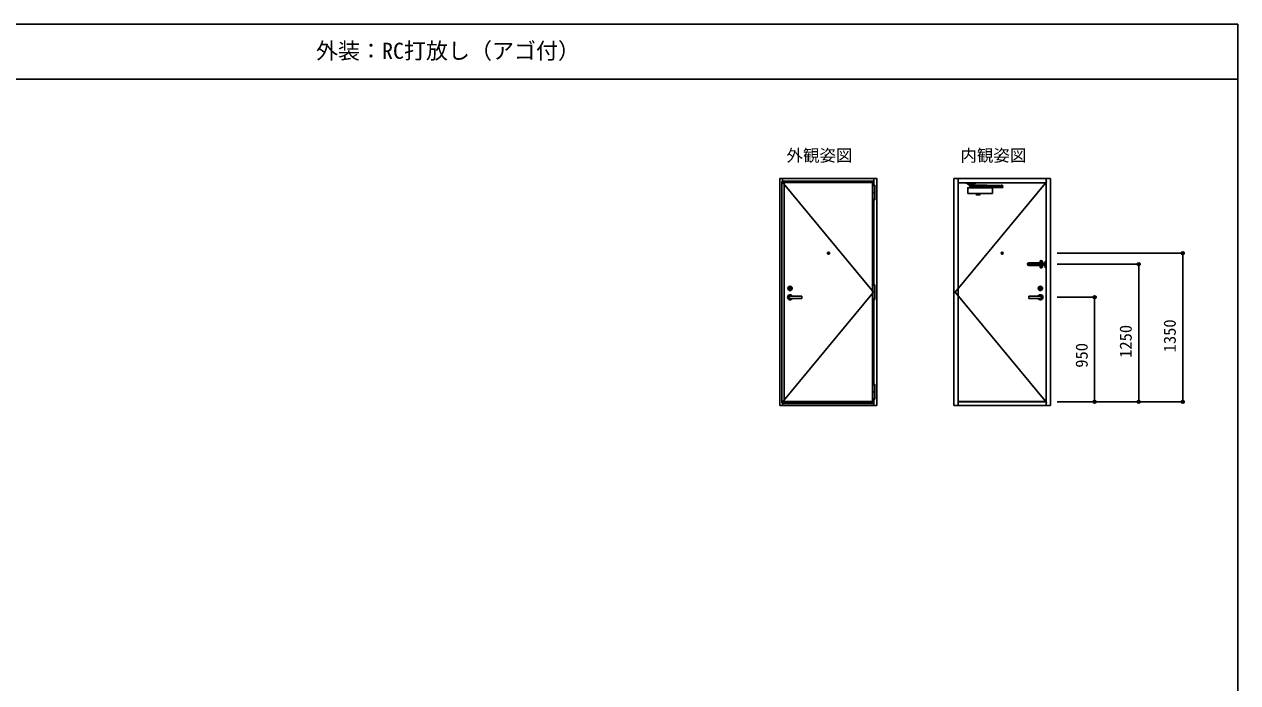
# Model space of a CAD drawing. Units: millimetres, scale not verified. Extents: x -438 to 438, y -339 to 336.
# Drawn here: x -114 to 438, y 12 to 311 of the extents above; entities that cross this region are included whole.
import ezdxf
from ezdxf.enums import TextEntityAlignment as Align

# ---------------------------------------------------------------- set-up
doc = ezdxf.new("R2010")
doc.units = ezdxf.units.MM
doc.header["$LTSCALE"] = 2
for name, color, linetype in [('0-1_USER1', 3, 'Continuous'), ('0-4_YKK_13', 4, 'Continuous'), ('0-5_YKK_A1', 4, 'Continuous'), ('0-6_YKK_D', 6, 'Continuous'), ('0-7_YKK_ZWAK', 7, 'Continuous')]:
    doc.layers.add(name, color=color, linetype=linetype)
doc.styles.add('ＭＳ ゴシック', font='')
doc.styles.get('ＭＳ ゴシック').set_extended_font_data('MS Gothic')

msp = doc.modelspace()

# ---------------------------------------------------------------- linework, layer by layer
at = {"layer": '0-4_YKK_13'}
for p, q in [((313.975, 239.1), (318.475, 239.1)), ((313.975, 238.875), (313.975, 239.1)), ((313.975, 238.875), (314.725, 238.875)), ((315.141, 238.325), (314.725, 239.1)), ((314.725, 238.875), (315.141, 238.1)), ((315.141, 238.325), (317.309, 238.325)), ((315.141, 238.1), (315.141, 238.325)), ((315.141, 238.1), (317.309, 238.1)), ((315.675, 237.755), (316.975, 237.755)), ((315.675, 237.525), (315.675, 237.755)), ((315.675, 237.525), (316.975, 237.525)), ((315.8, 237.775), (315.8, 238.1)), ((315.8, 237.775), (316.65, 237.775)), ((315.821, 238.375), (316.629, 238.375)), ((315.825, 237.475), (316.625, 237.475)), ((315.825, 237.375), (315.825, 237.475)), ((315.825, 237.375), (316.625, 237.375)), ((315.925, 237.475), (315.925, 237.525)), ((315.975, 237.755), (315.975, 237.775)), ((316.075, 237.325), (316.025, 237.375)), ((316.075, 237.325), (316.375, 237.325)), ((316.425, 237.375), (316.375, 237.325)), ((316.475, 237.755), (316.475, 237.775)), ((316.525, 237.475), (316.525, 237.525)), ((316.625, 237.375), (316.625, 237.475)), ((316.65, 237.775), (316.65, 238.1)), ((317.725, 239.1), (317.309, 238.325)), ((317.725, 238.875), (317.309, 238.1)), ((317.309, 238.1), (317.309, 238.325)), ((317.456, 238.022), (322.475, 238.022)), ((317.456, 237.257), (322.475, 237.257)), ((317.725, 238.875), (318.475, 238.875)), ((318.475, 238.875), (318.475, 239.1)), ((318.925, 236.975), (318.925, 237.257)), ((322.475, 237.989), (322.506, 238.042)), ((322.475, 237.257), (322.475, 238.022)), ((322.475, 237.291), (322.475, 237.989)), ((322.506, 237.237), (322.475, 237.291)), ((322.475, 237.275), (322.484, 237.275)), ((322.506, 238.042), (322.744, 238.042)), ((322.506, 237.84), (322.744, 237.84)), ((322.506, 237.44), (322.744, 237.44)), ((322.506, 237.237), (322.744, 237.237)), ((322.775, 237.989), (322.744, 238.042)), ((322.744, 237.237), (322.775, 237.291)), ((322.765, 237.275), (330.75, 237.275)), ((322.775, 237.291), (322.775, 237.989)), ((322.775, 237.94), (323.501, 237.94)), ((322.775, 237.89), (323.551, 237.89)), ((322.775, 237.39), (323.551, 237.39)), ((322.775, 237.34), (323.501, 237.34)), ((323.501, 237.94), (323.551, 237.89)), ((323.501, 237.34), (323.501, 237.94)), ((323.551, 237.39), (323.501, 237.34)), ((323.531, 237.91), (329.554, 237.91)), ((323.531, 237.37), (329.554, 237.37)), ((323.551, 237.39), (323.551, 237.89)), ((329.59, 237.895), (329.725, 237.755)), ((329.725, 237.525), (329.59, 237.385)), ((329.725, 237.755), (330.775, 237.755)), ((329.725, 237.525), (330.775, 237.525)), ((329.875, 237.8), (329.995, 237.865)), ((329.925, 237.275), (329.925, 237.525)), ((329.98, 237.765), (330.47, 237.765)), ((329.995, 237.965), (329.995, 237.865)), ((330.025, 237.755), (330.025, 237.765)), ((330.425, 237.765), (330.025, 237.765)), ((330.064, 238.015), (330.384, 238.015)), ((330.111, 237.965), (330.111, 237.865)), ((330.339, 237.965), (330.339, 237.865)), ((330.425, 237.755), (330.425, 237.765)), ((330.455, 237.965), (330.455, 237.865)), ((330.455, 237.865), (330.575, 237.8)), ((330.525, 237.275), (330.525, 237.525)), ((330.75, 237.05), (330.75, 237.275)), ((330.775, 237.525), (330.775, 237.755)), ((314.825, 234.15), (326.075, 234.15)), ((318.775, 233.65), (318.775, 234.15)), ((318.835, 236.8), (318.86, 236.825)), ((318.86, 236.825), (320.29, 236.825)), ((318.875, 233.55), (320.275, 233.55)), ((319.025, 236.875), (320.85, 236.875)), ((319.238, 236.825), (319.266, 236.875)), ((319.913, 236.825), (319.884, 236.875)), ((320.29, 236.825), (320.315, 236.8)), ((320.375, 233.65), (320.375, 234.15)), ((320.85, 236.875), (321.525, 236.95)), ((321.525, 236.95), (330.65, 236.95)), ((326.075, 234.15), (326.075, 236.8)), ((329.95, 236.95), (330, 236.9))]:
    msp.add_line(p, q, dxfattribs=at)
msp.add_lwpolyline([(329.875, 237.765), (329.875, 237.8), (330.575, 237.8), (330.575, 237.765)], close=True, dxfattribs=at)
for points in [[(314.825, 234.15), (314.825, 236.8), (326.075, 236.8)], [(330, 236.9), (330.45, 236.9), (330.5, 236.95)]]:
    msp.add_lwpolyline(points, dxfattribs=at)
for centre, radius, start, end in [((314.325, 239.366), 0.551, 243.00853, 296.99147), ((315.821, 238.26), 0.115, 90, 145.58261), ((316.629, 238.26), 0.115, 34.41739, 90), ((317.456, 237.022), 1, 90, 132.90361), ((317.456, 238.257), 1, 227.09639, 270), ((318.125, 239.366), 0.551, 243.00853, 296.99147), ((322.654, 237.941), 0.179, 179.99999, 214.25248), ((322.654, 237.339), 0.179, 145.74752, 180.00001), ((323.136, 237.64), 0.661, 162.341, 197.659), ((322.595, 237.941), 0.179, 325.74752, 0.00001), ((322.595, 237.339), 0.179, 359.99999, 34.25248), ((322.114, 237.64), 0.661, 342.341, 17.659), ((329.554, 237.86), 0.05, 44.06081, 90), ((329.554, 237.42), 0.05, 270, 315.93919), ((330.053, 237.957), 0.0587, 7.58963, 172.41077), ((330.053, 237.807), 0.0824, 45.075, 134.9265), ((330.225, 237.861), 0.154, 42.47899, 137.52101), ((330.225, 237.601), 0.287, 66.68918, 113.31082), ((330.397, 237.958), 0.0587, 7.08582, 172.91455), ((330.397, 237.795), 0.0913, 50.38168, 129.6198), ((330.65, 237.05), 0.1, 270, 0), ((318.875, 233.65), 0.1, 180, 270), ((319.025, 236.975), 0.1, 180, 270), ((320.275, 233.65), 0.1, 270, 0), ((325.584, 236.4), 0.551, 333.00853, 26.99147), ((325.584, 234.55), 0.551, 333.00853, 26.99147)]:
    msp.add_arc(centre, radius, start, end, dxfattribs=at)
at = {"layer": '0-5_YKK_A1'}
for p, q in [((231.498, 239.65), (230.398, 239.65)), ((230.398, 239.65), (230.398, 139.15)), ((230.748, 241.1), (272.248, 241.1)), ((230.748, 241.1), (230.748, 239.65)), ((230.748, 239.85), (272.248, 239.85)), ((231.048, 239.65), (272.098, 239.65)), ((231.498, 239.65), (231.498, 139.15)), ((231.498, 239.15), (271.598, 239.15)), ((271.598, 239.65), (271.598, 139.15)), ((271.723, 237.825), (271.723, 231.475)), ((271.723, 237.825), (272.623, 237.825)), ((271.773, 237.95), (271.773, 237.825)), ((272.098, 239.65), (272.098, 237.95)), ((272.248, 241.1), (272.248, 239.85)), ((272.248, 237.95), (272.248, 241.1)), ((272.623, 237.825), (272.623, 231.475)), ((352.5, 241.1), (308.5, 241.1)), ((308.5, 137.85), (308.5, 241.1)), ((310.5, 137.85), (310.5, 241.1)), ((350.5, 239.1), (310.5, 239.1)), ((350.5, 137.85), (350.5, 241.1)), ((352.5, 137.85), (352.5, 241.1)), ((271.723, 234.675), (272.623, 234.675)), ((271.723, 234.625), (272.623, 234.625)), ((271.723, 231.475), (272.623, 231.475)), ((271.773, 231.35), (271.773, 231.475)), ((272.098, 231.35), (272.098, 192.7)), ((272.248, 192.7), (272.248, 231.35)), ((347.432, 202.7), (342.6, 202.7)), ((347.432, 201.5), (342.6, 201.5)), ((347.419, 202.35), (342.85, 202.35)), ((347.419, 201.85), (342.85, 201.85)), ((347.566, 202.718), (347.884, 202.807)), ((347.566, 201.482), (347.884, 201.393)), ((347.836, 202.511), (347.664, 202.414)), ((347.836, 201.689), (347.664, 201.786)), ((347.75, 203.408), (347.75, 202.769)), ((347.75, 202.462), (347.75, 201.737)), ((347.75, 201.431), (347.75, 200.792)), ((347.825, 203.1), (348.675, 203.1)), ((347.825, 201.1), (348.675, 201.1)), ((348, 202.85), (348.75, 202.85)), ((348, 202.825), (348, 202.85)), ((348, 201.35), (348, 201.375)), ((348, 201.35), (348.75, 201.35)), ((348.018, 202.825), (348.75, 202.825)), ((348.018, 201.375), (348.75, 201.375)), ((348.081, 202.575), (348.75, 202.575)), ((348.081, 201.625), (348.75, 201.625)), ((348.25, 202.825), (348.25, 202.85)), ((348.25, 201.375), (348.25, 201.35)), ((348.525, 202.475), (348.275, 202.475)), ((348.525, 201.725), (348.275, 201.725)), ((348.525, 202.475), (348.55, 202.5)), ((348.525, 201.725), (348.55, 201.7)), ((348.55, 202.825), (348.55, 202.85)), ((348.55, 202.5), (348.55, 202.525)), ((348.55, 201.7), (348.55, 201.675)), ((348.55, 201.375), (348.55, 201.35)), ((348.687, 202.575), (348.687, 202.525)), ((348.687, 201.625), (348.687, 201.675)), ((348.75, 203.408), (348.75, 200.792)), ((348.809, 202.3), (349.05, 202.3)), ((348.809, 201.9), (349.05, 201.9)), ((349.05, 202.3), (349.05, 201.9)), ((349.11, 202.3), (349.525, 202.3)), ((349.11, 201.9), (349.525, 201.9)), ((349.525, 202.5), (349.525, 201.625)), ((349.625, 202.6), (349.75, 202.6)), ((349.625, 201.525), (349.75, 201.525)), ((349.85, 202.1), (349.7, 202.1)), ((349.775, 202.025), (349.775, 202.175)), ((350, 203.3), (350, 202.85)), ((350, 200.65), (350, 201.275)), ((350.1, 203.4), (350.5, 203.4)), ((350.1, 200.55), (350.5, 200.55)), ((350.35, 200.55), (350.35, 203.4)), ((350.5, 200.55), (350.5, 203.4)), ((234.053, 191.12), (234.253, 191.12)), ((234.095, 191.07), (234.211, 191.07)), ((234.153, 187.625), (239.428, 187.625)), ((239.428, 187.625), (239.428, 186.575)), ((271.723, 192.575), (271.723, 186.225)), ((271.723, 192.575), (272.623, 192.575)), ((271.723, 189.425), (272.623, 189.425)), ((271.723, 189.375), (272.623, 189.375)), ((271.773, 192.7), (271.773, 192.575)), ((272.623, 192.575), (272.623, 186.225)), ((347.845, 187.625), (342.57, 187.625)), ((342.57, 187.625), (342.57, 186.575)), ((347.77, 191.972), (347.77, 190.228)), ((347.92, 191.972), (347.92, 190.228)), ((234.153, 186.575), (239.428, 186.575)), ((271.723, 186.225), (272.623, 186.225)), ((271.773, 186.1), (271.773, 186.225)), ((272.098, 186.1), (272.098, 147.45)), ((272.248, 147.45), (272.248, 186.1)), ((347.845, 186.575), (342.57, 186.575)), ((271.723, 147.325), (271.723, 140.975)), ((271.723, 147.325), (272.623, 147.325)), ((271.723, 144.175), (272.623, 144.175)), ((271.723, 144.125), (272.623, 144.125)), ((271.773, 147.45), (271.773, 147.325)), ((272.623, 147.325), (272.623, 140.975)), ((229.498, 137.85), (272.248, 137.85)), ((230.398, 139.15), (272.098, 139.15)), ((230.748, 137.85), (230.748, 139.15)), ((230.748, 138.851), (272.248, 138.851)), ((231.498, 139.65), (271.598, 139.65)), ((273.498, 137.85), (271.498, 137.85)), ((271.723, 140.975), (272.623, 140.975)), ((271.773, 140.85), (271.773, 140.975)), ((271.773, 140.85), (272.573, 140.85)), ((272.098, 140.85), (272.098, 139.15)), ((272.248, 137.85), (272.248, 140.85)), ((272.248, 137.85), (272.248, 138.85)), ((272.573, 140.85), (272.573, 140.975)), ((352.5, 137.85), (308.5, 137.85)), ((350.5, 139.65), (310.5, 139.65)), ((350.5, 139.6), (310.5, 139.6))]:
    msp.add_line(p, q, dxfattribs=at)
for points in [[(229.498, 137.85), (229.498, 241.1), (231.498, 241.1)], [(230.398, 239.65), (272.098, 189.4), (230.398, 139.15)], [(273.498, 137.85), (273.498, 241.1), (271.498, 241.1)], [(271.773, 237.95), (272.573, 237.95), (272.573, 237.825)], [(350.85, 239.65), (309.15, 189.4), (350.85, 139.15)], [(271.773, 231.35), (272.573, 231.35), (272.573, 231.475)], [(348.112, 202.575), (348.112, 202.525), (348.687, 202.525)], [(348.112, 201.625), (348.112, 201.675), (348.687, 201.675)], [(348.275, 202.475), (348.25, 202.5), (348.25, 202.525)], [(348.275, 201.725), (348.25, 201.7), (348.25, 201.675)], [(234.053, 191.12), (234.028, 191.077), (233.883, 191.116), (233.87, 191.067), (234.015, 191.028), (234.063, 191.015), (234.095, 191.07)], [(234.253, 191.12), (234.278, 191.077), (234.423, 191.116), (234.436, 191.067), (234.291, 191.028), (234.243, 191.015), (234.211, 191.07)], [(271.773, 192.7), (272.573, 192.7), (272.573, 192.575)], [(271.773, 186.1), (272.573, 186.1), (272.573, 186.225)], [(271.773, 147.45), (272.573, 147.45), (272.573, 147.325)]]:
    msp.add_lwpolyline(points, dxfattribs=at)
msp.add_lwpolyline([(251.548, 207.6), (251.115, 207.35), (251.115, 206.85), (251.548, 206.6), (251.981, 206.85), (251.981, 207.35)], close=True, dxfattribs=at)
for centre, radius in [((251.548, 207.1), 0.3), ((330.5, 207.1), 0.5), ((330.5, 207.1), 0.3), ((348.05, 203.4), 0.212), ((348.05, 200.8), 0.212), ((348.05, 203.4), 0.113), ((348.05, 200.8), 0.113), ((348.45, 202.1), 0.212), ((348.45, 202.1), 0.113), ((349.775, 202.1), 0.075), ((234.153, 191.1), 1), ((234.153, 191.1), 0.875), ((234.153, 191.1), 0.375), ((347.845, 191.1), 1), ((347.845, 191.1), 0.875)]:
    msp.add_circle(centre, radius, dxfattribs=at)
for centre, radius, start, end in [((342.6, 202.1), 0.6, 90, 270), ((342.85, 202.1), 0.25, 90, 270), ((347.419, 202.85), 0.5, 270, 299.35775), ((347.419, 201.35), 0.5, 60.64225, 90), ((347.432, 203.2), 0.5, 270, 285.52411), ((347.432, 201), 0.5, 74.47589, 90), ((348.05, 203.408), 0.3, 113.48922, 180), ((347.825, 203.025), 0.075, 90, 180), ((347.825, 201.175), 0.075, 180, 270), ((348.05, 200.792), 0.3, 180, 246.51078), ((348.081, 202.075), 0.5, 90, 119.35775), ((348.081, 202.125), 0.5, 240.64225, 270), ((348.018, 202.325), 0.5, 90, 105.52411), ((348.018, 201.875), 0.5, 254.47589, 270), ((348.25, 202.948), 0.802, 66.51078, 113.48922), ((348.25, 201.252), 0.802, 246.51078, 293.48922), ((348.45, 203.408), 0.3, 0, 66.51078), ((348.45, 200.792), 0.3, 293.48922, 0), ((348.675, 203.025), 0.075, 0, 90), ((348.675, 201.175), 0.075, 270, 0), ((350.925, 202.1), 2.125, 172.93283, 187.06717), ((348.925, 202.3), 0.125, 22.02431, 150.55687), ((348.925, 201.9), 0.125, 209.44313, 337.97569), ((349.11, 202.375), 0.075, 202.02431, 270), ((349.11, 201.825), 0.075, 90, 157.97569), ((349.625, 202.5), 0.1, 90, 180), ((349.625, 201.625), 0.1, 180, 270), ((349.75, 202.85), 0.25, 270, 0), ((349.75, 201.275), 0.25, 0, 90), ((350.1, 203.3), 0.1, 90, 180), ((350.1, 200.65), 0.1, 180, 270), ((234.153, 187.1), 1.15, 27.16289, 332.8371), ((234.153, 187.1), 0.525, 90, 270), ((347.845, 187.1), 1.15, 207.16289, 152.8371), ((347.845, 191.1), 0.375, 101.53696, 258.46303), ((347.845, 187.1), 0.525, 270, 90), ((347.845, 191.1), 0.375, 281.53696, 78.46303)]:
    msp.add_arc(centre, radius, start, end, dxfattribs=at)
at = {"layer": '0-6_YKK_D'}
for p, q in [((355.5, 207.1), (413.5, 207.1)), ((412.5, 207.1), (412.5, 139.6)), ((355.5, 202.1), (393.5, 202.1)), ((392.5, 202.1), (392.5, 139.6)), ((355.5, 187.1), (373.5, 187.1)), ((372.5, 187.1), (372.5, 139.6)), ((355.5, 139.6), (373.5, 139.6)), ((355.5, 139.6), (393.5, 139.6)), ((355.5, 139.6), (413.5, 139.6))]:
    msp.add_line(p, q, dxfattribs=at)
for centre in [(412.5, 207.1), (392.5, 202.1), (372.5, 187.1), (372.5, 139.6), (392.5, 139.6), (412.5, 139.6)]:
    msp.add_circle(centre, 0.637, dxfattribs=at)
at = {"layer": '0-7_YKK_ZWAK'}
for p, q in [((437.5, 311.1), (-437.5, 311.1)), ((437.5, 286.1), (-437.5, 286.1))]:
    msp.add_line(p, q, dxfattribs=at)
msp.add_lwpolyline([(-437.5, -338.9), (437.5, -338.9), (437.5, 311.1)], dxfattribs=at)

# ---------------------------------------------------------------- texts
at = {"layer": '0-1_USER1', "style": 'ＭＳ ゴシック'}
for s, height, p in [('外装：RC打放し（アゴ付）', 7.331, (18.761, 293.185)), ('外観姿図', 5.499, (232.5, 247.1)), ('内観姿図', 5.499, (311.5, 247.1))]:
    msp.add_text(s, height=height, dxfattribs=at).set_placement(p, align=Align.BOTTOM_LEFT)
at = {"layer": '0-6_YKK_D', "style": 'ＭＳ ゴシック'}
for s, p in [('1350', (411, 162.057)), ('1250', (391, 159.557)), ('950', (371, 155.062))]:
    msp.add_text(s, height=5.499, rotation=90, dxfattribs=at).set_placement(p, align=Align.BOTTOM_LEFT)

doc.saveas('drawing.dxf')
